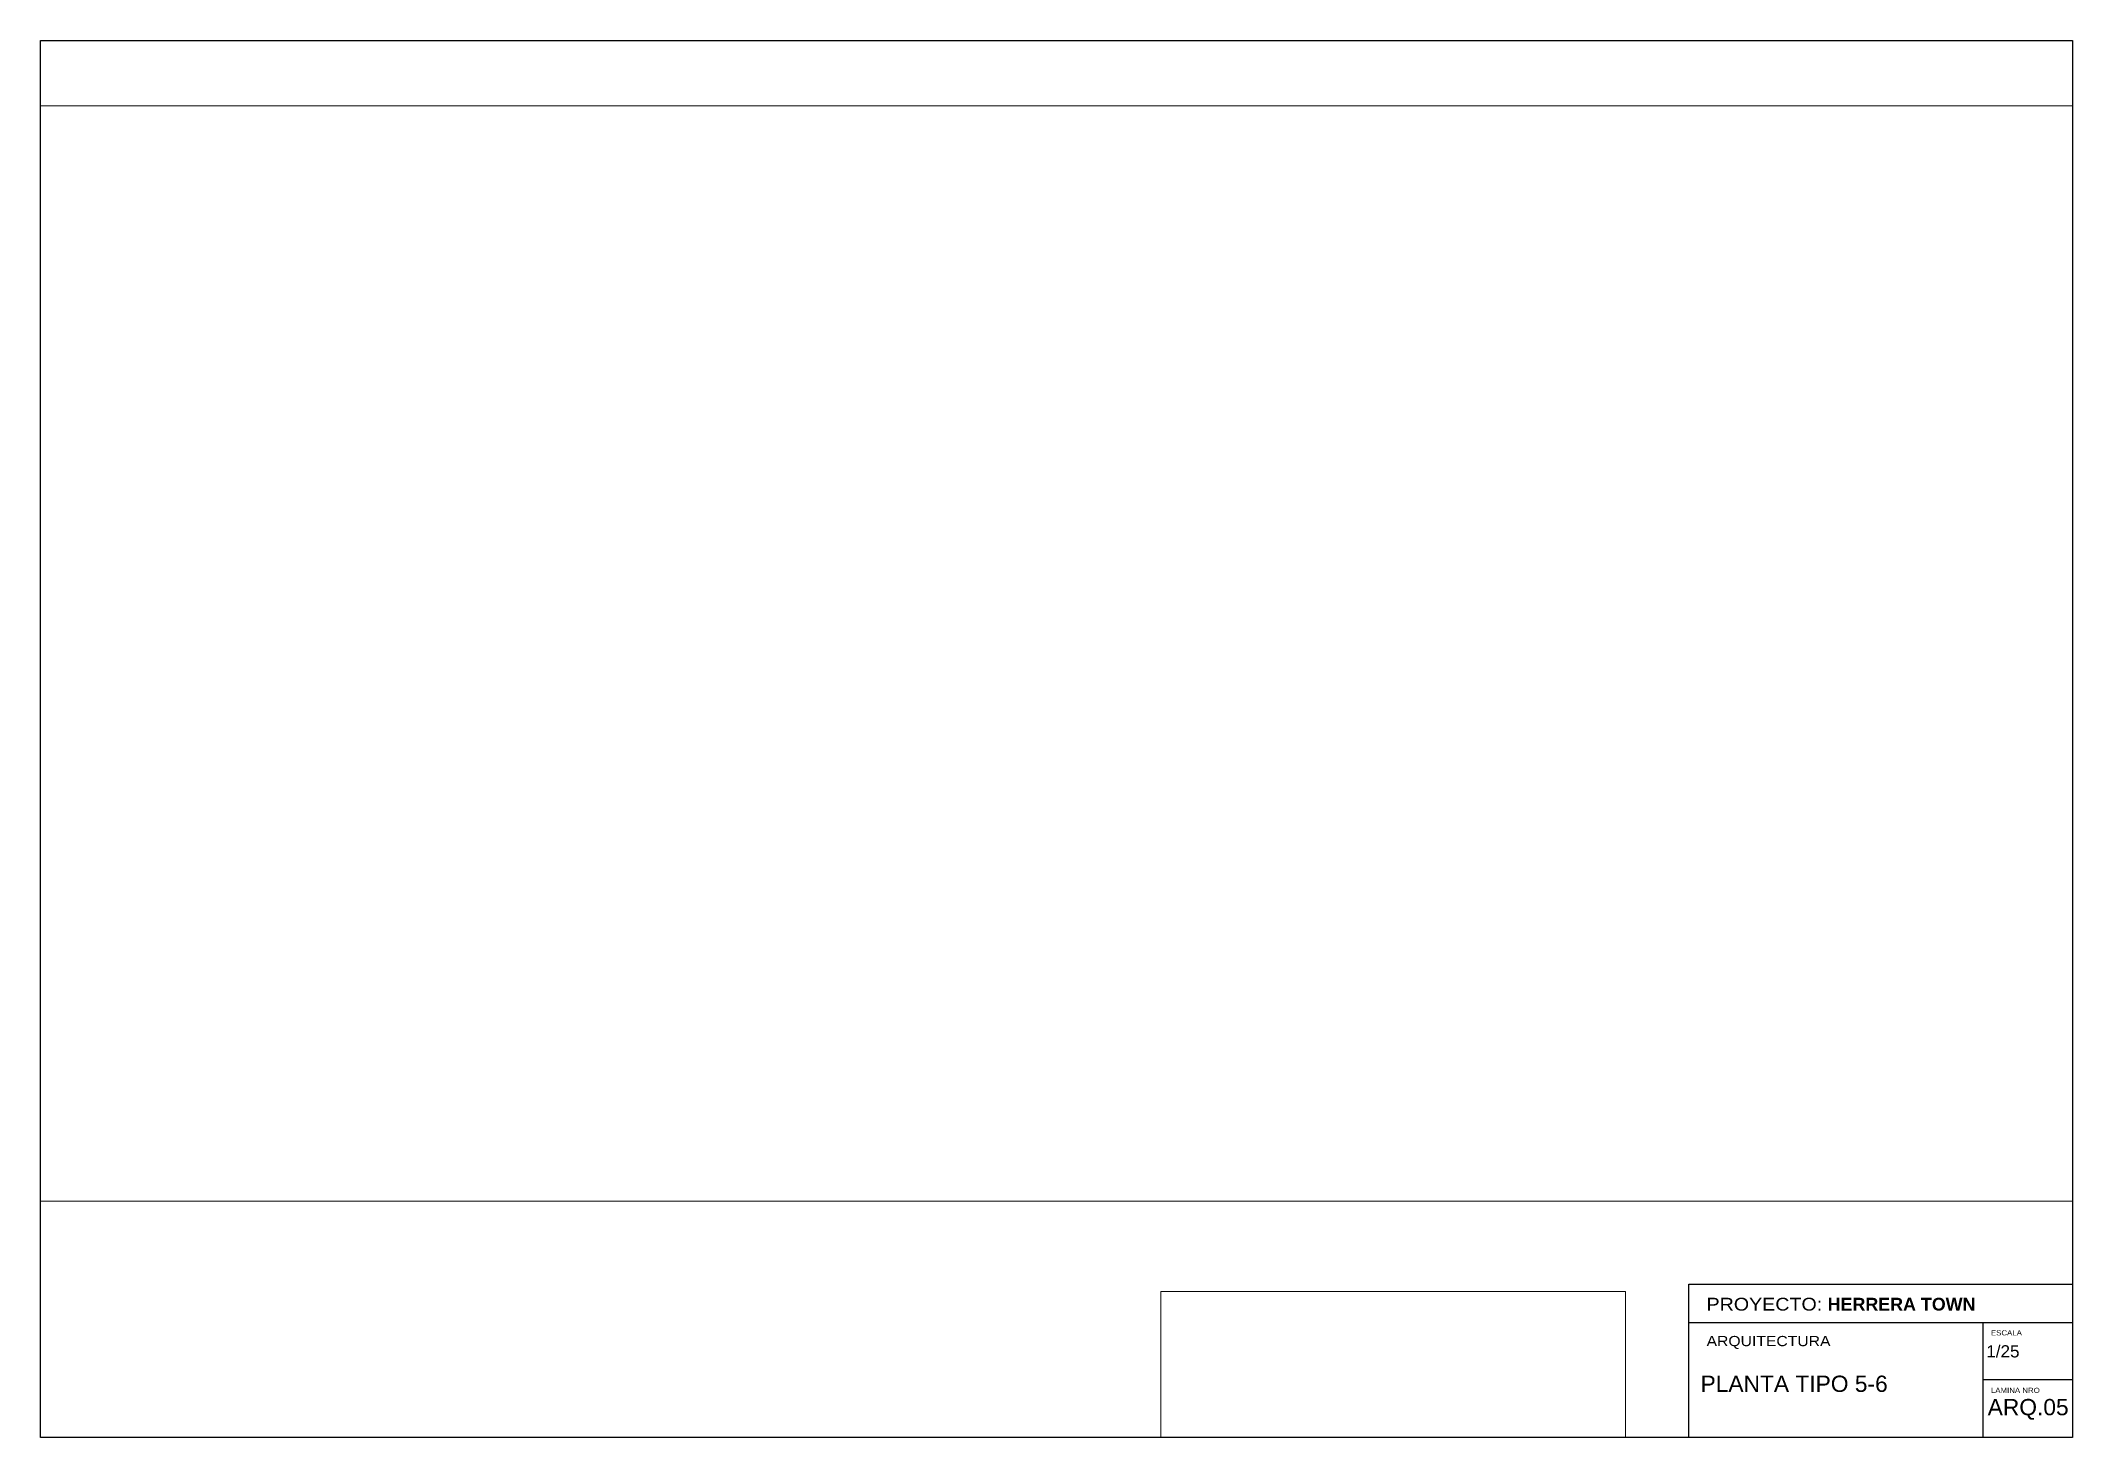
# Paper-space layout '05.P5-P6-ACOT.' of a CAD drawing. Header units: metres. Extents: x 22 to 817, y 20 to 567.
# The model-space entities are those that its viewports show. They can reach past a viewport. Long polylines and large blocks are cut down to what shows.
import ezdxf
from ezdxf.enums import TextEntityAlignment as Align

# ---------------------------------------------------------------- set-up
doc = ezdxf.new("R2010")
doc.units = ezdxf.units.M
doc.header["$LTSCALE"] = 10
for name, color, linetype in [('0.1', 1, 'Continuous'), ('A-Pisos', 1, 'Continuous'), ('NRO.ROTULO', 1, 'Continuous')]:
    doc.layers.add(name, color=color, linetype=linetype)
doc.layers.add('M1-Muro Común 20', color=12, linetype='Continuous', transparency=0.5)
doc.styles.add('1-50', font='arial.ttf', dxfattribs={"width": 1.1, "height": 0.075})
doc.styles.add('Arial', font='arial.ttf')
doc.styles.add('ROMANS', font='arial.ttf', dxfattribs={"width": 1.02, "height": 1.2})
pattern_1 = [(0, (-35.6754, -151.119), (0, 6.985), [5.08, -1.905]), (90, (-35.6754, -151.119), (-6.985, 4e-16), [5.08, -1.905])]

# ---------------------------------------------------------------- blocks, each defined once
blk = doc.blocks.new('rótulo')
for p, q in [((-35, 45), (-35, 0)), ((0, 22.5), (-35, 22.5))]:
    blk.add_line(p, q)
for points in [[(0, 0), (-794.85, 0), (-794.85, 546.62), (0, 546.62)], [(0, 0), (-150, 0), (-150, 60), (0, 60)]]:
    blk.add_lwpolyline(points, close=True)
blk.add_lwpolyline([(-150, 45), (0, 45)])
at = {"layer": '0.1'}
blk.add_line((0, 45), (0, 0), dxfattribs=at)
at = {"attachment_point": 1, "style": '1-50'}
for s, width, gutter_width, heights, insert, char_height in [('PROYECTO: {\\fArial|b1|i0|c0|p34;HERRERA TOWN}', 176.8359, 1.12, [0], (-143.11, 54.63), 5), ('ARQUITECTURA', 55.379, 1.93, [6.85], (-143.1, 39.7), 4), ('ESCALA', 32.3125, 1.12, [3.99], (-31.86, 41.91), 2), ('LAMINA NRO', 32.3125, 1.12, [3.99], (-31.86, 19.41), 2)]:
    blk.add_mtext_dynamic_manual_height_columns(s, width=width, gutter_width=gutter_width, heights=heights, dxfattribs=dict(at, insert=insert, char_height=char_height))
blk = doc.blocks.new('A$C3C1573BB')
at = {"style": 'ROMANS'}
for tag, p in [('ESCALA', (-15.56, -25.32)), ('TITULO', (-70.23, -37.14)), ('NRO', (-20.74, -36.81))]:
    blk.add_attdef(tag, p, '', height=1.5, dxfattribs=at)

msp = doc.modelspace()

# ---------------------------------------------------------------- hatches: boundary and pattern name
at = {"layer": 'M1-Muro Común 20', "transparency": 33554687}
h = msp.add_hatch(dxfattribs=at)
h.set_pattern_fill('ANGLE', color=114)
h.set_pattern_definition(pattern_1)
h.paths.add_polyline_path([(355.818, -222.149), (355.746, -222.078, 0.059106), (355.596, -222.345), (355.596, -222.845, -0.155728)])
h.paths.add_polyline_path([(356.796, -221.645), (356.296, -221.645, 0.059106), (356.029, -221.795), (356.101, -221.867, -0.155728)])
h = msp.add_hatch(dxfattribs=at)
h.set_pattern_fill('ANGLE', color=114)
h.set_pattern_definition(pattern_1)
h.paths.add_polyline_path([(357.662, -221.795, 0.059106), (357.395, -221.645), (356.895, -221.645, -0.155728), (357.591, -221.867)])
h.paths.add_polyline_path([(358.095, -222.345, 0.059106), (357.945, -222.078), (357.873, -222.149, -0.155728), (358.095, -222.845)])

psp = doc.layouts.new('05.P5-P6-ACOT.')

# ---------------------------------------------------------------- block references
at = {"layer": 'A-Pisos'}
psp.add_blockref('rótulo', (816.5, 20.23), dxfattribs=at)
at = {"layer": 'NRO.ROTULO'}
ref = psp.add_blockref('A$C3C1573BB', (880.87, 112.98), dxfattribs=dict(at, xscale=1.593503793837272, yscale=1.593503793837272, zscale=1.593503793837272))
ref.add_attrib('TITULO', 'PLANTA TIPO 5-6', dxfattribs={"layer": '0', "height": 6.374, "style": 'Arial'}).set_placement((671.04, 44.4), align=Align.TOP_LEFT)
ref.add_attrib('NRO', 'ARQ.05', dxfattribs={"layer": '0', "height": 6.374, "style": 'Arial'}).set_placement((783.38, 35.26), align=Align.TOP_LEFT)
ref.add_attrib('ESCALA', '1/25', dxfattribs={"layer": '0', "height": 4.781, "style": 'Arial'}).set_placement((782.84, 56.3), align=Align.TOP_LEFT)

# ---------------------------------------------------------------- viewports
at = {"layer": 'Defpoints', "view_target_point": (267.985, -282.826)}
psp.add_viewport(center=(419.08, 327.02), size=(794.85, 428.6912), view_center_point=(85.397, 54.879), view_height=21.43456, dxfattribs=at)
psp.add_viewport(center=(550.78, 48.78), size=(181.7, 57.0852), view_center_point=(232.534, 139.984), view_height=28.54258, status=3, dxfattribs=at)

doc.saveas('drawing.dxf')
